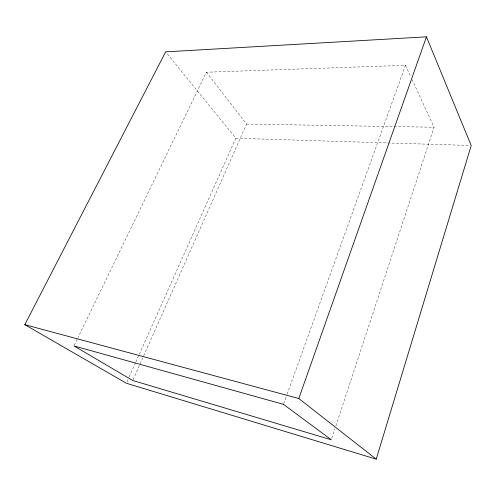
<?xml version="1.0" encoding="UTF-8"?>
<svg xmlns="http://www.w3.org/2000/svg" width="496" height="496" viewBox="0 0 496 496"><rect width="100%" height="100%" fill="white"/><g stroke="black" fill="none" stroke-linecap="round" stroke-linejoin="round"><path stroke-width="0.37" stroke-dasharray="2.48 1.86" d="M331.793 438.321L334.936 428.761M335.904 425.822L434.081 127.249L412.232 79.93M283.737 403.62L286.886 394.866M287.153 394.14L405.48 65.317L206.417 72.224L78.008 337.559M133.046 379.775L143.394 356.463M143.71 355.756L246.593 124.068L206.417 72.224M126.982 381.833L128.873 377.592M129.189 376.886L135.501 362.768M135.817 362.061L138.973 355M139.283 354.293L235.817 138.229L165.652 51.863M74.301 345.222L77.667 338.26M246.593 124.068L434.081 127.249M235.817 138.229L469.65 145.483M405.48 65.317L410.942 77.147"/><path stroke-width="0.74" d="M376.235 459.16L471.2 145.533L426.448 36.84L165.652 51.863L24.8 324.663L126.35 383.241L376.235 459.16L298.797 398.517L24.8 324.663M298.797 398.517L426.448 36.84M283.476 404.345L73.96 345.917L132.73 380.475L331.309 439.791L283.476 404.345"/></g></svg>
